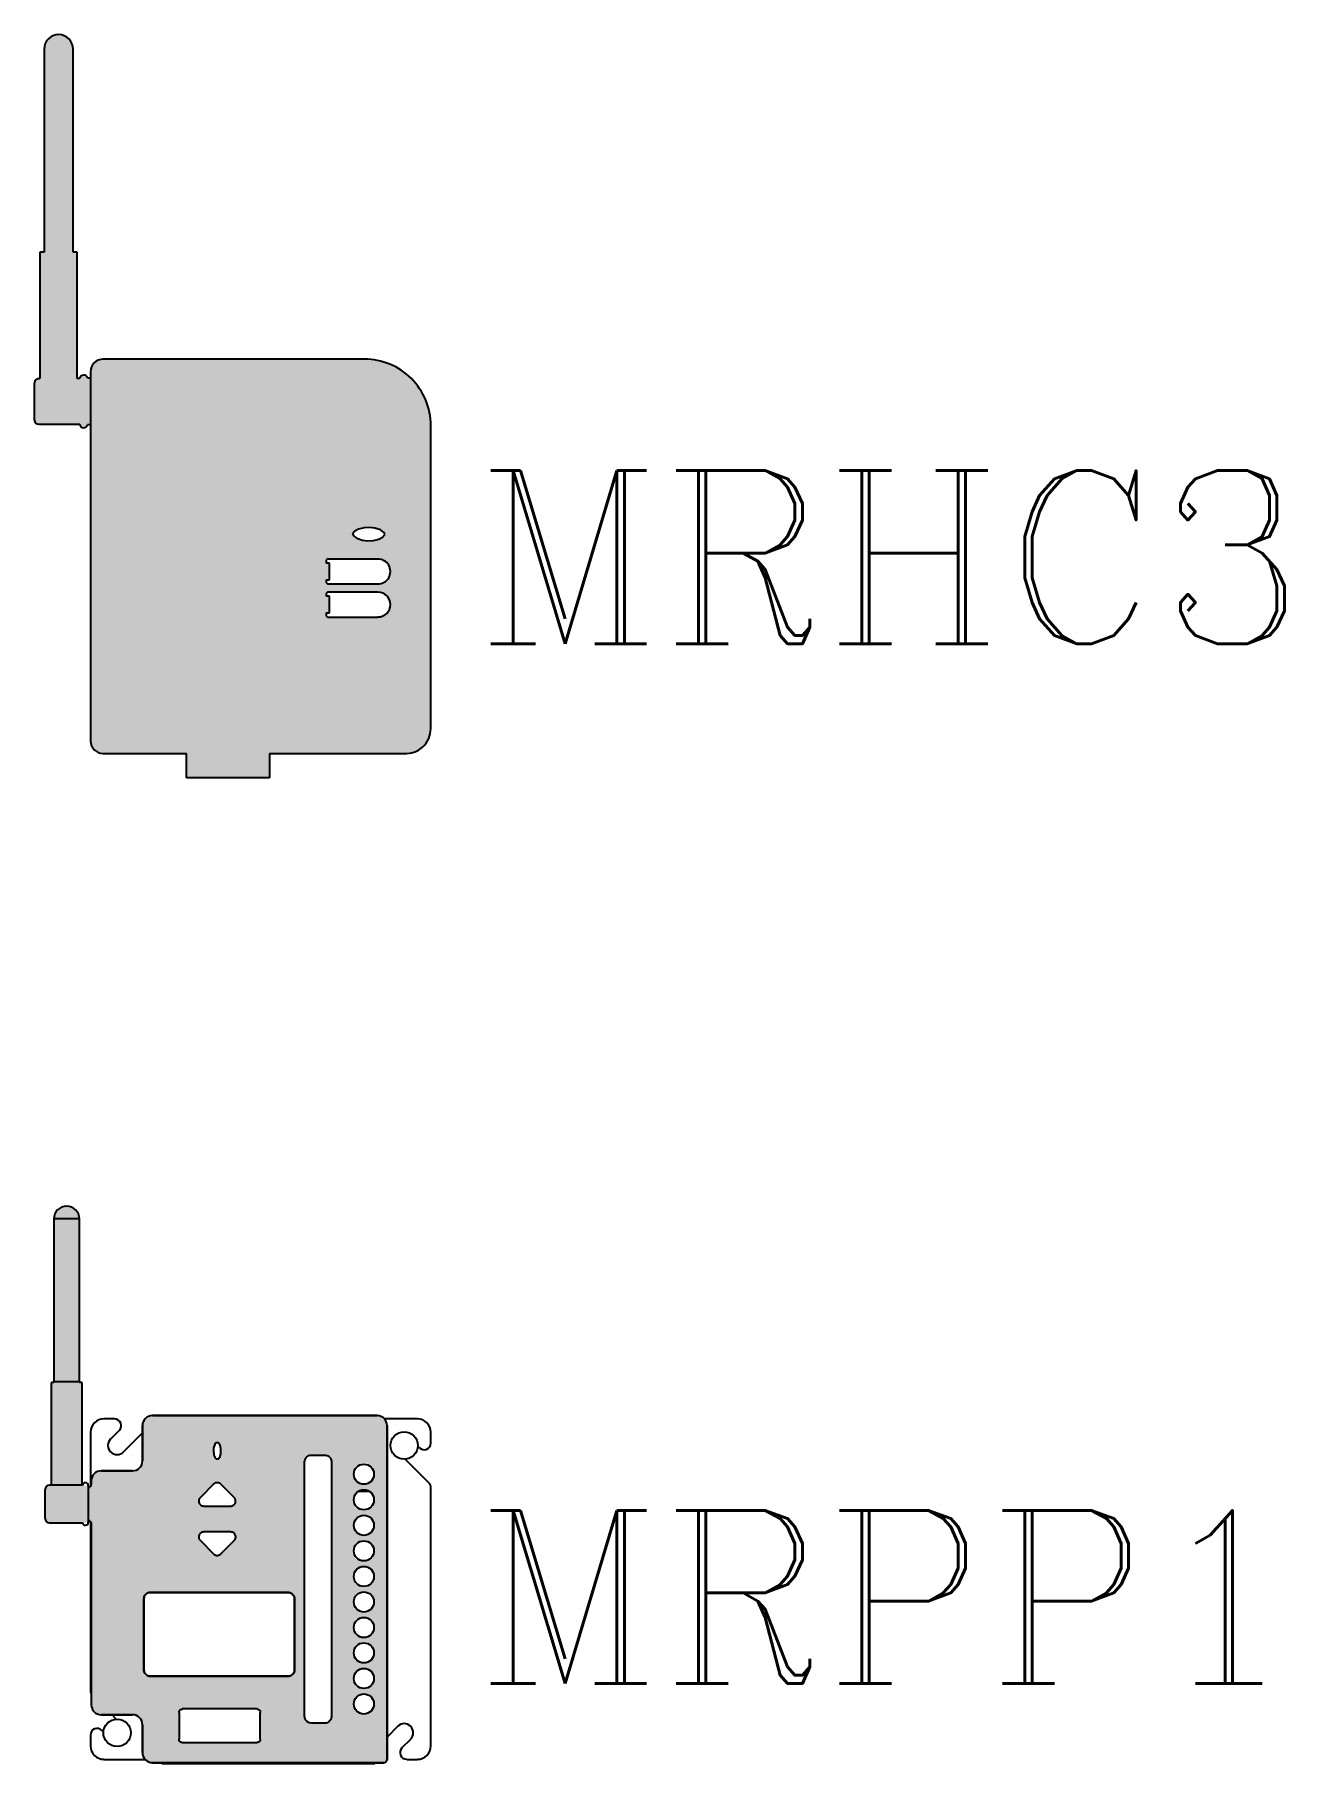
# Paper-space layout 'Miro' of a CAD drawing. Header units: inches. Extents: x 0.5 to 11.4, y -2.9 to 8.1.
# Drawn here: x 7.223 to 8.07, y -2.89 to -1.719 of the extents above; entities that cross this region are included whole.
import ezdxf

# ---------------------------------------------------------------- set-up
doc = ezdxf.new("R2010")
doc.units = ezdxf.units.IN
doc.header["$MEASUREMENT"] = 0
doc.layers.add('WATTSTOPPER', color=160, linetype='Continuous')

# ---------------------------------------------------------------- blocks, each defined once
blk = doc.blocks.new('key_MRHC3')
at = {"layer": 'WATTSTOPPER'}
h = blk.add_hatch(color=256, dxfattribs=at)
h.paths.add_polyline_path([(-0.1129, 0.2014), (-0.1157, 0.2014), (-0.1157, 0.339, 1), (-0.1353, 0.339), (-0.1353, 0.2014), (-0.1382, 0.2014), (-0.1382, 0.1158), (-0.139, 0.1158, 0.414214), (-0.1418, 0.113), (-0.1418, 0.0877, 0.414214), (-0.139, 0.0849), (-0.1112, 0.0849, 0.852606), (-0.1059, 0.0846), (-0.1039, 0.0846), (-0.1039, 0.1161), (-0.1059, 0.1161, 0.852606), (-0.1112, 0.1158), (-0.1129, 0.1158)])
edge = h.paths.add_edge_path()
edge.add_arc((0.0817, 0.0841), 0.0449, 0.0198, 90)
edge.add_line((0.0817, 0.129), (-0.0955, 0.129))
edge.add_arc((-0.0954, 0.1205), 0.00846, 90.4352, 179.5619)
edge.add_line((-0.1039, 0.1206), (-0.1039, 0.1161))
edge.add_line((-0.1039, 0.1161), (-0.1039, 0.0846))
edge.add_line((-0.1039, 0.0846), (-0.1039, -0.1296))
edge.add_ellipse((-0.0954, -0.1296), major_axis=(0.00786, 0.00314), ratio=0.995592, start_angle=158.2865, end_angle=248.1953)
edge.add_line((-0.0955, -0.138), (-0.0388, -0.138))
edge.add_line((-0.0388, -0.138), (-0.0388, -0.1546))
edge.add_line((-0.0388, -0.1546), (0.0173, -0.1546))
edge.add_line((0.0173, -0.1546), (0.0173, -0.138))
edge.add_line((0.0173, -0.138), (0.1084, -0.138))
edge.add_arc((0.1097, -0.1212), 0.0169, 265.4163, 269.8555)
edge.add_line((0.1097, -0.1381), (0.1097, -0.1381))
edge.add_arc((0.1097, -0.1212), 0.0169, 270, 360)
edge.add_line((0.1266, -0.1212), (0.1266, 0.0841))
h.paths.add_polyline_path([(0.0571, -0.0064), (0.0908, -0.0064, -1.000788), (0.0908, -0.0232), (0.0571, -0.0232, -0.414214), (0.0557, -0.0218), (0.0557, -0.0204), (0.0571, -0.0204, -0.00193), (0.0571, -0.0204), (0.058, -0.0204), (0.058, -0.0092), (0.0557, -0.0092), (0.0557, -0.0078, -0.440707)], flags=16)
h.paths.add_polyline_path([(0.0735, 0.0107), (0.0752, 0.0125), (0.0777, 0.0139), (0.0814, 0.0148), (0.0851, 0.015), (0.0887, 0.0146), (0.0926, 0.0133), (0.0945, 0.0119), (0.0954, 0.0105), (0.095, 0.0098), (0.0938, 0.0085), (0.0913, 0.0071), (0.0877, 0.0062), (0.084, 0.006), (0.0803, 0.0064), (0.0764, 0.0077), (0.0745, 0.0091)], flags=16)
h.paths.add_polyline_path([(0.0571, -0.0288), (0.0908, -0.0288, -1), (0.0908, -0.0457), (0.0571, -0.0457, -0.414214), (0.0557, -0.0443), (0.0557, -0.0429), (0.0571, -0.0429, -0.00193), (0.0571, -0.0429), (0.058, -0.0429), (0.058, -0.0316), (0.0557, -0.0316), (0.0557, -0.0302, -0.440707)], flags=16)
for p, q in [((-0.1353, 0.339), (-0.1353, 0.2014)), ((-0.1157, 0.2014), (-0.1157, 0.339)), ((-0.1382, 0.2014), (-0.1382, 0.1158)), ((-0.1353, 0.2014), (-0.1382, 0.2014)), ((-0.1129, 0.2014), (-0.1157, 0.2014)), ((-0.1129, 0.1158), (-0.1129, 0.2014)), ((0.0817, 0.129), (-0.0955, 0.129)), ((-0.1039, 0.1206), (-0.1039, 0.1161)), ((-0.1418, 0.0877), (-0.1418, 0.113)), ((-0.139, 0.1158), (-0.1382, 0.1158)), ((-0.1112, 0.1158), (-0.1129, 0.1158)), ((-0.1039, 0.1161), (-0.1059, 0.1161)), ((-0.1039, 0.1161), (-0.1039, 0.0846)), ((-0.139, 0.0849), (-0.1112, 0.0849)), ((-0.1039, 0.0846), (-0.1059, 0.0846)), ((-0.1039, 0.0846), (-0.1039, -0.1296)), ((0.1266, -0.1212), (0.1266, 0.0841)), ((0.0752, 0.0125), (0.0735, 0.0107)), ((0.0777, 0.0139), (0.0752, 0.0125)), ((0.0814, 0.0148), (0.0777, 0.0139)), ((0.0851, 0.015), (0.0814, 0.0148)), ((0.0887, 0.0146), (0.0851, 0.015)), ((0.0926, 0.0133), (0.0887, 0.0146)), ((0.0945, 0.0119), (0.0926, 0.0133)), ((0.0954, 0.0105), (0.0945, 0.0119)), ((0.0735, 0.0107), (0.0745, 0.0091)), ((0.0745, 0.0091), (0.0764, 0.0077)), ((0.0764, 0.0077), (0.0803, 0.0064)), ((0.0803, 0.0064), (0.084, 0.006)), ((0.084, 0.006), (0.0877, 0.0062)), ((0.0877, 0.0062), (0.0913, 0.0071)), ((0.0913, 0.0071), (0.0938, 0.0085)), ((0.0938, 0.0085), (0.095, 0.0098)), ((0.095, 0.0098), (0.0954, 0.0105)), ((0.0557, -0.0078), (0.0557, -0.0092)), ((0.058, -0.0092), (0.0557, -0.0092)), ((0.0908, -0.0064), (0.0571, -0.0064)), ((0.058, -0.0204), (0.058, -0.0092)), ((0.0557, -0.0204), (0.058, -0.0204)), ((0.0557, -0.0204), (0.0557, -0.0218)), ((0.0571, -0.0232), (0.0908, -0.0232)), ((0.0557, -0.0302), (0.0557, -0.0316)), ((0.058, -0.0316), (0.0557, -0.0316)), ((0.0908, -0.0288), (0.057, -0.0288)), ((0.058, -0.0429), (0.058, -0.0316)), ((0.0557, -0.0429), (0.058, -0.0429)), ((0.0557, -0.0429), (0.0557, -0.0443)), ((0.0571, -0.0457), (0.0908, -0.0457)), ((-0.0955, -0.138), (-0.0388, -0.138)), ((-0.0388, -0.1546), (-0.0388, -0.138)), ((0.0173, -0.138), (0.1098, -0.138)), ((0.0173, -0.138), (0.0173, -0.1546)), ((0.0668, -0.138), (0.1097, -0.1381)), ((0.0173, -0.1546), (-0.0388, -0.1546))]:
    blk.add_line(p, q, dxfattribs=at)
for centre, radius, start, end in [((-0.1255, 0.339), 0.00983, 0, 180), ((-0.0954, 0.1205), 0.00846, 89.5648, 180.4381), ((0.0817, 0.0841), 0.0449, 359.9802, 90), ((-0.1085, 0.1155), 0.00267, 12.1532, 173.9577), ((-0.139, 0.113), 0.00281, 90, 180), ((-0.139, 0.0877), 0.00281, 180, 270), ((-0.1085, 0.0852), 0.00267, 186.0423, 347.8468), ((0.0571, -0.0077), 0.00135, 87.4309, 182.5647), ((0.0908, -0.0148), 0.00842, 269.9097, 90), ((0.0571, -0.0218), 0.0014, 180, 270), ((0.0571, -0.0218), 0.0014, 89.7788, 90.2212), ((0.0571, -0.0302), 0.00135, 87.4309, 182.5647), ((0.0908, -0.0372), 0.00842, 270, 90), ((0.0571, -0.0443), 0.0014, 180, 270), ((0.0571, -0.0443), 0.0014, 89.7788, 90.2212), ((0.1097, -0.1212), 0.0169, 265.4163, 0)]:
    blk.add_arc(centre, radius, start, end, dxfattribs=at)
blk.add_ellipse((-0.0954, -0.1296), major_axis=(0.00786, 0.00314), ratio=0.995592, start_param=2.762621, end_param=4.331825, dxfattribs=at)
at = {"layer": 'WATTSTOPPER', "insert": (0.1573, 0.0535), "char_height": 0.1172, "width": 0.332937, "attachment_point": 1}
blk.add_mtext('{\\Fcomplex|c0;MRHC3}', dxfattribs=at)
at = {"layer": 'WATTSTOPPER', "flags": 1}
blk.add_attdef('WATTSTOPPER', (0.1871, -0.1072), '', height=0.0000313, dxfattribs=at)
blk = doc.blocks.new('key_MRPP1')
at = {"layer": 'WATTSTOPPER'}
h = blk.add_hatch(color=256, dxfattribs=at)
h.paths.add_polyline_path([(-0.1287, 0.2509), (-0.1114, 0.2509, 0.999704)])
edge = h.paths.add_edge_path()
edge.add_spline(control_points=[(-0.1287, 0.2509), (-0.1287, 0.1406)], knot_values=[0, 0, 1, 1], degree=1, periodic=0)
edge.add_line((-0.1287, 0.1406), (-0.1114, 0.1406))
edge.add_spline(control_points=[(-0.1114, 0.1406), (-0.1114, 0.2509)], knot_values=[0, 0, 1, 1], degree=1, periodic=0)
edge.add_line((-0.1114, 0.2509), (-0.1287, 0.2509))
edge.add_arc((-0.1201, 0.2509), 0.00865, 179.983, 179.9921)
h = blk.add_hatch(color=256, dxfattribs=at)
edge = h.paths.add_edge_path()
edge.add_arc((-0.1099, 0.14), 0.000288, 0, 90, ccw=False)
edge.add_spline(control_points=[(-0.1096, 0.14), (-0.1096, 0.0706)], knot_values=[0.000286, 0.000286, 1, 1], degree=1, periodic=0)
edge.add_spline(control_points=[(-0.1096, 0.0706), (-0.1094, 0.0706)], knot_values=[0, 0, 0.877103, 0.877103], degree=1, periodic=0)
edge.add_arc((-0.1074, 0.0702), 0.00203, 90, 168.8934, ccw=False)
edge.add_spline(control_points=[(-0.1074, 0.0722), (-0.1074, 0.0722)], knot_values=[0, 0, 1, 1], degree=1, periodic=0)
edge.add_arc((-0.1074, 0.0702), 0.00203, 0, 90, ccw=False)
edge.add_line((-0.1054, 0.0702), (-0.1054, 0.0696))
edge.add_line((-0.1054, 0.0696), (-0.1052, 0.0696))
edge.add_line((-0.1052, 0.0696), (-0.1052, 0.0683))
edge.add_line((-0.1052, 0.0683), (-0.1052, 0.0683))
edge.add_line((-0.1052, 0.0683), (-0.1052, 0.0476))
edge.add_line((-0.1052, 0.0476), (-0.1052, 0.0462))
edge.add_ellipse((-0.1051, 0.0445), major_axis=(0.0017, 0), ratio=0.999848, start_angle=0, end_angle=90)
edge.add_line((-0.1051, 0.0462), (-0.1048, 0.0462))
edge.add_ellipse((-0.1051, 0.0445), major_axis=(0.0017, 0), ratio=0.999848, start_angle=0, end_angle=90, ccw=False)
edge.add_line((-0.1034, 0.0445), (-0.1034, 0.0442))
edge.add_spline(control_points=[(-0.1034, 0.0442), (-0.1034, 0.0444), (-0.1034, 0.0448), (-0.1037, 0.0453), (-0.1041, 0.0458), (-0.1046, 0.046), (-0.1049, 0.0461), (-0.1051, 0.0461)], knot_values=[0, 0, 0, 0, 0.210436, 0.426656, 0.623092, 0.811395, 1, 1, 1, 1], degree=3, periodic=0)
edge.add_line((-0.1051, 0.0461), (-0.1054, 0.0461))
edge.add_line((-0.1054, 0.0461), (-0.1054, 0.0455))
edge.add_arc((-0.1074, 0.0455), 0.00203, 270, 360, ccw=False)
edge.add_spline(control_points=[(-0.1074, 0.0434), (-0.1074, 0.0434)], knot_values=[0, 0, 1, 1], degree=1, periodic=0)
edge.add_arc((-0.1074, 0.0455), 0.00203, 191.1066, 270, ccw=False)
edge.add_spline(control_points=[(-0.1094, 0.0451), (-0.1318, 0.0451)], knot_values=[0, 0, 1, 1], degree=1, periodic=0)
edge.add_arc((-0.1318, 0.048), 0.00288, 180, 270, ccw=False)
edge.add_line((-0.1347, 0.048), (-0.1347, 0.0677))
edge.add_arc((-0.1318, 0.0677), 0.00288, 90, 180, ccw=False)
edge.add_spline(control_points=[(-0.1318, 0.0706), (-0.1305, 0.0706)], knot_values=[0.017159, 0.017159, 1, 1], degree=1, periodic=0)
edge.add_spline(control_points=[(-0.1305, 0.0706), (-0.1305, 0.14)], knot_values=[0, 0, 0.999727, 0.999727], degree=1, periodic=0)
edge.add_arc((-0.1302, 0.14), 0.000288, 90, 180, ccw=False)
edge.add_line((-0.1302, 0.1403), (-0.129, 0.1403))
edge.add_arc((-0.129, 0.1406), 0.000288, 270, 360)
edge.add_line((-0.1287, 0.1406), (-0.1114, 0.1406))
edge.add_arc((-0.1111, 0.1406), 0.000288, 180, 270)
edge.add_line((-0.1111, 0.1403), (-0.1099, 0.1403))
h = blk.add_hatch(color=256, dxfattribs=at)
edge = h.paths.add_edge_path()
edge.add_ellipse((0.0902, 0.1109), major_axis=(0.00482, 0.00482), ratio=0.999695, start_angle=315.0087, end_angle=356.8055)
edge.add_ellipse((0.0902, 0.1109), major_axis=(0.00482, 0.00482), ratio=0.999695, start_angle=356.8055, end_angle=404.9913)
edge.add_line((0.0902, 0.1177), (-0.0619, 0.1177))
edge.add_ellipse((-0.0619, 0.1109), major_axis=(-0.00482, 0.00482), ratio=0.999695, start_angle=315.0087, end_angle=404.9913)
edge.add_line((-0.0687, 0.1109), (-0.0687, 0.0871))
edge.add_line((-0.0687, 0.0871), (-0.0687, 0.0871))
edge.add_ellipse((-0.0755, 0.0871), major_axis=(0.00482, -0.00482), ratio=0.999695, start_angle=315.0087, end_angle=404.9913, ccw=False)
edge.add_line((-0.0755, 0.0803), (-0.0966, 0.0803))
edge.add_ellipse((-0.0966, 0.0735), major_axis=(-0.00482, 0.00482), ratio=0.999695, start_angle=315.0087, end_angle=404.9913)
edge.add_line((-0.1034, 0.0735), (-0.1034, 0.0715))
edge.add_line((-0.1034, 0.0715), (-0.1034, 0.0712))
edge.add_ellipse((-0.1051, 0.0712), major_axis=(-0.0017, 0), ratio=0.999848, start_angle=90, end_angle=180, ccw=False)
edge.add_line((-0.1052, 0.0695), (-0.1052, 0.0681))
edge.add_line((-0.1052, 0.0681), (-0.1052, 0.0476))
edge.add_line((-0.1052, 0.0476), (-0.1052, 0.0462))
edge.add_ellipse((-0.1051, 0.0445), major_axis=(0.0017, 0), ratio=0.999848, start_angle=0, end_angle=90, ccw=False)
edge.add_line((-0.1039, 0.0459), (-0.1039, 0.0456))
edge.add_ellipse((-0.1051, 0.0445), major_axis=(0.0017, 0), ratio=0.999848, start_angle=0, end_angle=90, ccw=False)
edge.add_line((-0.1034, 0.0445), (-0.1034, -0.0781))
edge.add_ellipse((-0.0966, -0.0781), major_axis=(-0.00482, -0.00482), ratio=0.999695, start_angle=315.0087, end_angle=404.9913)
edge.add_line((-0.0966, -0.0849), (-0.0755, -0.0849))
edge.add_line((-0.0755, -0.0849), (-0.0755, -0.0849))
edge.add_ellipse((-0.0755, -0.0917), major_axis=(0.00482, 0.00482), ratio=0.999695, start_angle=315.0087, end_angle=404.9913, ccw=False)
edge.add_line((-0.0687, -0.0917), (-0.0687, -0.1105))
edge.add_ellipse((-0.0619, -0.1105), major_axis=(-0.00482, -0.00482), ratio=0.999695, start_angle=315.0087, end_angle=356.8055)
edge.add_ellipse((-0.0619, -0.1105), major_axis=(-0.00482, -0.00482), ratio=0.999695, start_angle=356.8055, end_angle=404.9913)
edge.add_line((-0.0619, -0.1174), (0.0947, -0.1174))
edge.add_ellipse((0.0947, -0.1151), major_axis=(0.00161, -0.00161), ratio=0.999695, start_angle=315.0087, end_angle=404.9913)
edge.add_line((0.097, -0.1151), (0.097, 0.1109))
edge = h.paths.add_edge_path(flags=16)
edge.add_spline(control_points=[(0.0411, 0.0864), (0.0412, 0.0869), (0.0413, 0.088), (0.0421, 0.0893), (0.0432, 0.0904), (0.0445, 0.0909), (0.0454, 0.0909), (0.0457, 0.091)], knot_values=[0, 0, 0, 0, 0.216611, 0.433244, 0.649204, 0.863697, 1, 1, 1, 1], degree=3, periodic=0)
edge.add_line((0.0457, 0.091), (0.0548, 0.091))
edge.add_spline(control_points=[(0.0548, 0.091), (0.0553, 0.0909), (0.0563, 0.0908), (0.0576, 0.09), (0.0587, 0.0889), (0.0592, 0.0876), (0.0593, 0.0868), (0.0593, 0.0864)], knot_values=[0, 0, 0, 0, 0.21277, 0.425516, 0.638966, 0.853888, 1, 1, 1, 1], degree=3, periodic=0)
edge.add_line((0.0593, 0.0864), (0.0593, 0.0539))
edge.add_line((0.0593, 0.0539), (0.0593, -0.086))
edge.add_spline(control_points=[(0.0593, -0.086), (0.0592, -0.0865), (0.0591, -0.0876), (0.0584, -0.0889), (0.0572, -0.09), (0.0559, -0.0905), (0.0551, -0.0906), (0.0548, -0.0906)], knot_values=[0, 0, 0, 0, 0.216295, 0.432605, 0.648408, 0.862978, 1, 1, 1, 1], degree=3, periodic=0)
edge.add_line((0.0548, -0.0906), (0.0457, -0.0906))
edge.add_spline(control_points=[(0.0457, -0.0906), (0.0452, -0.0905), (0.0442, -0.0904), (0.0428, -0.0897), (0.0418, -0.0885), (0.0412, -0.0872), (0.0412, -0.0864), (0.0411, -0.086)], knot_values=[0, 0, 0, 0, 0.213036, 0.42605, 0.6397, 0.854639, 1, 1, 1, 1], degree=3, periodic=0)
edge.add_line((0.0411, -0.086), (0.0411, 0.0539))
edge.add_line((0.0411, 0.0539), (0.0411, 0.0864))
edge = h.paths.add_edge_path(flags=16)
edge.add_spline(control_points=[(-0.0066, 0.0622), (-0.0064, 0.0621), (-0.0062, 0.0618), (-0.0059, 0.0613), (-0.0057, 0.0608), (-0.0056, 0.0603), (-0.0056, 0.06), (-0.0056, 0.0599), (-0.0056, 0.0598)], knot_values=[0, 0, 0, 0, 0.215555, 0.425172, 0.644287, 0.857217, 0.928719, 1, 1, 1, 1], degree=3, periodic=0)
edge.add_spline(control_points=[(-0.0056, 0.0598), (-0.0056, 0.0594), (-0.0057, 0.0587), (-0.0063, 0.0576), (-0.0072, 0.0569), (-0.0081, 0.0565), (-0.0087, 0.0564), (-0.009, 0.0564)], knot_values=[0, 0, 0, 0, 0.221211, 0.43799, 0.653391, 0.867167, 1, 1, 1, 1], degree=3, periodic=0)
edge.add_line((-0.009, 0.0564), (-0.0271, 0.0564))
edge.add_spline(control_points=[(-0.0271, 0.0564), (-0.0275, 0.0565), (-0.0283, 0.0565), (-0.0293, 0.0571), (-0.0301, 0.058), (-0.0305, 0.0589), (-0.0305, 0.0596), (-0.0305, 0.0598)], knot_values=[0, 0, 0, 0, 0.212431, 0.425234, 0.639119, 0.85461, 1, 1, 1, 1], degree=3, periodic=0)
edge.add_spline(control_points=[(-0.0305, 0.0598), (-0.0305, 0.0599), (-0.0305, 0.0604), (-0.0303, 0.0613), (-0.0298, 0.0619), (-0.0295, 0.0622)], knot_values=[0, 0, 0, 0, 0.139591, 0.569768, 1, 1, 1, 1], degree=3, periodic=0)
edge.add_line((-0.0295, 0.0622), (-0.0205, 0.0713))
edge.add_spline(control_points=[(-0.0205, 0.0713), (-0.0203, 0.0715), (-0.0198, 0.0719), (-0.0188, 0.0723), (-0.0177, 0.0723), (-0.0165, 0.072), (-0.0159, 0.0715), (-0.0156, 0.0713)], knot_values=[0, 0, 0, 0, 0.14486, 0.358059, 0.571569, 0.785801, 1, 1, 1, 1], degree=3, periodic=0)
edge.add_line((-0.0156, 0.0713), (-0.0066, 0.0622))
edge = h.paths.add_edge_path(flags=16)
edge.add_spline(control_points=[(-0.0181, 0.0881), (-0.018, 0.0881), (-0.0177, 0.0881), (-0.0173, 0.0883), (-0.0168, 0.0889), (-0.0162, 0.0902), (-0.0158, 0.0921), (-0.0157, 0.0944), (-0.0159, 0.0965), (-0.0165, 0.0982), (-0.0171, 0.0992), (-0.0176, 0.0995), (-0.0179, 0.0996), (-0.0182, 0.0996), (-0.0184, 0.0996), (-0.0188, 0.0994), (-0.0193, 0.0987), (-0.02, 0.0973), (-0.0204, 0.0953), (-0.0204, 0.093), (-0.0201, 0.0909), (-0.0196, 0.0894), (-0.0189, 0.0885), (-0.0185, 0.0882), (-0.0182, 0.0881), (-0.0181, 0.0881), (-0.0181, 0.0881)], knot_values=[0, 0, 0, 0, 0.009725, 0.025999, 0.049099, 0.0995, 0.185164, 0.268705, 0.352175, 0.431908, 0.466586, 0.483105, 0.495762, 0.507479, 0.510969, 0.526554, 0.553151, 0.601902, 0.702994, 0.782977, 0.862852, 0.93637, 0.96869, 0.984576, 0.99699, 1, 1, 1, 1], degree=3, periodic=0)
edge = h.paths.add_edge_path(flags=16)
edge.add_spline(control_points=[(-0.009, 0.0389), (-0.0086, 0.0389), (-0.0079, 0.0388), (-0.0068, 0.0383), (-0.0061, 0.0374), (-0.0056, 0.0363), (-0.0055, 0.0352), (-0.0058, 0.034), (-0.0063, 0.0334), (-0.0066, 0.0331)], knot_values=[0, 0, 0, 0, 0.138293, 0.28153, 0.425267, 0.569219, 0.713019, 0.856503, 1, 1, 1, 1], degree=3, periodic=0)
edge.add_line((-0.0066, 0.0331), (-0.0156, 0.0241))
edge.add_spline(control_points=[(-0.0156, 0.0241), (-0.0158, 0.0239), (-0.0163, 0.0235), (-0.0173, 0.0231), (-0.0184, 0.023), (-0.0196, 0.0233), (-0.0202, 0.0238), (-0.0205, 0.0241)], knot_values=[0, 0, 0, 0, 0.143258, 0.357131, 0.571168, 0.785593, 1, 1, 1, 1], degree=3, periodic=0)
edge.add_line((-0.0205, 0.0241), (-0.0295, 0.0331))
edge.add_spline(control_points=[(-0.0295, 0.0331), (-0.0298, 0.0334), (-0.0303, 0.034), (-0.0306, 0.0351), (-0.0305, 0.0363), (-0.0301, 0.0374), (-0.0293, 0.0382), (-0.0283, 0.0388), (-0.0275, 0.0389), (-0.0271, 0.0389)], knot_values=[0, 0, 0, 0, 0.141657, 0.285607, 0.429326, 0.572541, 0.715202, 0.857596, 1, 1, 1, 1], degree=3, periodic=0)
edge.add_line((-0.0271, 0.0389), (-0.009, 0.0389))
h.paths.add_polyline_path([(0.0745, 0.078, -1), (0.0881, 0.078, -1)], flags=16)
h.paths.add_polyline_path([(0.0881, 0.0607, -1), (0.0745, 0.0607, -1)], flags=16)
h.paths.add_polyline_path([(0.0881, 0.0434, -1), (0.0745, 0.0434, -1)], flags=16)
h.paths.add_polyline_path([(0.0881, 0.0261, -1), (0.0745, 0.0261, -1)], flags=16)
edge = h.paths.add_edge_path(flags=16)
edge.add_spline(control_points=[(0.031, -0.0022), (0.0308, -0.0022), (0.0305, -0.0022), (0.0303, -0.0021)], knot_values=[0.06885, 0.06885, 0.06885, 0.06885, 0.172125, 0.172125, 0.172125, 0.172125], degree=3, periodic=0)
edge.add_spline(control_points=[(0.0315, -0.0024), (0.0314, -0.0024), (0.0313, -0.0023), (0.0312, -0.0023), (0.0312, -0.0023)], knot_values=[0.203301, 0.203301, 0.203301, 0.203301, 0.22875, 0.240112, 0.240112, 0.240112, 0.240112], degree=3, periodic=0)
edge.add_spline(control_points=[(0.0322, -0.0027), (0.0322, -0.0028), (0.0323, -0.0028), (0.0324, -0.0029)], knot_values=[0.605475, 0.605475, 0.605475, 0.605475, 0.651628, 0.651628, 0.651628, 0.651628], degree=3, periodic=0)
edge.add_spline(control_points=[(0.0327, -0.0031), (0.0328, -0.0032), (0.0329, -0.0033), (0.033, -0.0034), (0.0331, -0.0035)], knot_values=[0.488561, 0.488561, 0.488561, 0.488561, 0.539762, 0.551425, 0.551425, 0.551425, 0.551425], degree=3, periodic=0)
edge.add_spline(control_points=[(0.0335, -0.0041), (0.0335, -0.004), (0.0334, -0.0038), (0.0333, -0.0037)], knot_values=[0.564371, 0.564371, 0.564371, 0.564371, 0.619616, 0.619616, 0.619616, 0.619616], degree=3, periodic=0)
edge.add_spline(control_points=[(0.0333, -0.0037), (0.0335, -0.0039), (0.0336, -0.0041), (0.0337, -0.0043)], knot_values=[0.335242, 0.335242, 0.335242, 0.335242, 0.435511, 0.435511, 0.435511, 0.435511], degree=3, periodic=0)
edge.add_spline(control_points=[(0.0338, -0.0045), (0.0339, -0.0046), (0.0339, -0.0047), (0.0339, -0.0047)], knot_values=[0.273431, 0.273431, 0.273431, 0.273431, 0.303791, 0.303791, 0.303791, 0.303791], degree=3, periodic=0)
edge.add_spline(control_points=[(0.0339, -0.0047), (0.0339, -0.0048), (0.034, -0.0048), (0.034, -0.0048)], knot_values=[0.72638, 0.72638, 0.72638, 0.72638, 0.73981, 0.73981, 0.73981, 0.73981], degree=3, periodic=0)
edge.add_spline(control_points=[(0.0342, -0.0057), (0.0342, -0.0057), (0.0342, -0.0056), (0.0342, -0.0055), (0.0342, -0.0055)], knot_values=[0.83639, 0.83639, 0.83639, 0.83639, 0.852677, 0.875, 0.875, 0.875, 0.875], degree=3, periodic=0)
edge.add_spline(control_points=[(0.0343, -0.0066), (0.0343, -0.0065), (0.0343, -0.0063), (0.0343, -0.0061)], knot_values=[0.934503, 0.934503, 0.934503, 0.934503, 1, 1, 1, 1], degree=3, periodic=0)
edge.add_spline(control_points=[(0.0343, -0.0061), (0.0343, -0.0063), (0.0343, -0.0065), (0.0343, -0.0066)], knot_values=[0, 0, 0, 0, 0.065473, 0.065473, 0.065473, 0.065473], degree=3, periodic=0)
edge.add_spline(control_points=[(0.0343, -0.0066), (0.0343, -0.0126), (0.0343, -0.0185), (0.0343, -0.0245)], knot_values=[0.624997, 0.624997, 0.624997, 0.624997, 1, 1, 1, 1], degree=3, periodic=0)
edge.add_spline(control_points=[(0.0343, -0.0245), (0.0343, -0.0265), (0.0343, -0.0285), (0.0343, -0.0304)], knot_values=[0.500109, 0.500109, 0.500109, 0.500109, 0.624997, 0.624997, 0.624997, 0.624997], degree=3, periodic=0)
edge.add_spline(control_points=[(0.0343, -0.0304), (0.0343, -0.0304), (0.0343, -0.0324), (0.0343, -0.0344), (0.0343, -0.0364)], knot_values=[0.374997, 0.374997, 0.374997, 0.374997, 0.375105, 0.500109, 0.500109, 0.500109, 0.500109], degree=3, periodic=0)
edge.add_spline(control_points=[(0.0343, -0.0364), (0.0343, -0.0424), (0.0343, -0.0483), (0.0343, -0.0543)], knot_values=[0, 0, 0, 0, 0.374997, 0.374997, 0.374997, 0.374997], degree=3, periodic=0)
edge.add_spline(control_points=[(0.0343, -0.0543), (0.0343, -0.0548), (0.0342, -0.0555), (0.0339, -0.0561), (0.0338, -0.0563)], knot_values=[0, 0, 0, 0, 0.215209, 0.300387, 0.300387, 0.300387, 0.300387], degree=3, periodic=0)
edge.add_spline(control_points=[(0.0338, -0.0563), (0.0336, -0.0567), (0.033, -0.0576), (0.0322, -0.0582), (0.0317, -0.0584)], knot_values=[0.27277, 0.27277, 0.27277, 0.27277, 0.472246, 0.699287, 0.699287, 0.699287, 0.699287], degree=3, periodic=0)
edge.add_spline(control_points=[(0.0317, -0.0584), (0.0314, -0.0585), (0.0308, -0.0587), (0.0301, -0.0588), (0.0298, -0.0588)], knot_values=[0.727031, 0.727031, 0.727031, 0.727031, 0.860165, 1, 1, 1, 1], degree=3, periodic=0)
edge.add_spline(control_points=[(0.0298, -0.0588), (-0.0167, -0.0588)], knot_values=[0.5, 0.5, 1, 1], degree=1, periodic=0)
edge.add_spline(control_points=[(-0.0167, -0.0588), (-0.0632, -0.0588)], knot_values=[0, 0, 0.5, 0.5], degree=1, periodic=0)
edge.add_spline(control_points=[(-0.0632, -0.0588), (-0.0638, -0.0588), (-0.0645, -0.0587), (-0.0651, -0.0584), (-0.0653, -0.0583)], knot_values=[0, 0, 0, 0, 0.214137, 0.29936, 0.29936, 0.29936, 0.29936], degree=3, periodic=0)
edge.add_spline(control_points=[(-0.0653, -0.0583), (-0.0657, -0.0581), (-0.0666, -0.0575), (-0.0672, -0.0566), (-0.0674, -0.0562)], knot_values=[0.273781, 0.273781, 0.273781, 0.273781, 0.474326, 0.700334, 0.700334, 0.700334, 0.700334], degree=3, periodic=0)
edge.add_spline(control_points=[(-0.0674, -0.0562), (-0.0675, -0.0559), (-0.0677, -0.0553), (-0.0678, -0.0546), (-0.0678, -0.0543)], knot_values=[0.726046, 0.726046, 0.726046, 0.726046, 0.857417, 1, 1, 1, 1], degree=3, periodic=0)
edge.add_spline(control_points=[(-0.0678, -0.0543), (-0.0678, -0.0483), (-0.0678, -0.0424), (-0.0678, -0.0364)], knot_values=[0.625003, 0.625003, 0.625003, 0.625003, 1, 1, 1, 1], degree=3, periodic=0)
edge.add_spline(control_points=[(-0.0678, -0.0364), (-0.0678, -0.0344), (-0.0678, -0.0324), (-0.0678, -0.0304), (-0.0678, -0.0304)], knot_values=[0.499891, 0.499891, 0.499891, 0.499891, 0.624895, 0.625003, 0.625003, 0.625003, 0.625003], degree=3, periodic=0)
edge.add_spline(control_points=[(-0.0678, -0.0304), (-0.0678, -0.0285), (-0.0678, -0.0265), (-0.0678, -0.0245)], knot_values=[0.375003, 0.375003, 0.375003, 0.375003, 0.499891, 0.499891, 0.499891, 0.499891], degree=3, periodic=0)
edge.add_spline(control_points=[(-0.0678, -0.0245), (-0.0678, -0.0185), (-0.0678, -0.0126), (-0.0678, -0.0066)], knot_values=[0, 0, 0, 0, 0.375003, 0.375003, 0.375003, 0.375003], degree=3, periodic=0)
edge.add_spline(control_points=[(-0.0677, -0.0057), (-0.0677, -0.0059), (-0.0677, -0.006), (-0.0677, -0.0061)], knot_values=[0.068848, 0.068848, 0.068848, 0.068848, 0.125, 0.125, 0.125, 0.125], degree=3, periodic=0)
edge.add_spline(control_points=[(-0.0676, -0.0052), (-0.0676, -0.0053), (-0.0676, -0.0053), (-0.0676, -0.0054)], knot_values=[0.17212, 0.17212, 0.17212, 0.17212, 0.203298, 0.203298, 0.203298, 0.203298], degree=3, periodic=0)
edge.add_spline(control_points=[(-0.0671, -0.0042), (-0.0672, -0.0043), (-0.0672, -0.0044), (-0.0673, -0.0045)], knot_values=[0.3125, 0.3125, 0.3125, 0.3125, 0.348232, 0.348232, 0.348232, 0.348232], degree=3, periodic=0)
edge.add_spline(control_points=[(-0.0673, -0.0045), (-0.0672, -0.0044), (-0.0672, -0.0043), (-0.0671, -0.0043)], knot_values=[0.651615, 0.651615, 0.651615, 0.651615, 0.687502, 0.687502, 0.687502, 0.687502], degree=3, periodic=0)
edge.add_spline(control_points=[(-0.0669, -0.004), (-0.0669, -0.0039), (-0.0668, -0.0038), (-0.0667, -0.0037)], knot_values=[0.551374, 0.551374, 0.551374, 0.551374, 0.605461, 0.605461, 0.605461, 0.605461], degree=3, periodic=0)
edge.add_spline(control_points=[(-0.0664, -0.0033), (-0.0663, -0.0033), (-0.0662, -0.0032), (-0.0661, -0.0031)], knot_values=[0.435421, 0.435421, 0.435421, 0.435421, 0.488515, 0.488515, 0.488515, 0.488515], degree=3, periodic=0)
edge.add_spline(control_points=[(-0.0655, -0.0027), (-0.0655, -0.0026), (-0.0654, -0.0026), (-0.0653, -0.0026)], knot_values=[0.303664, 0.303664, 0.303664, 0.303664, 0.335111, 0.335111, 0.335111, 0.335111], degree=3, periodic=0)
edge.add_spline(control_points=[(-0.0646, -0.0023), (-0.0647, -0.0023), (-0.0648, -0.0023), (-0.0648, -0.0024)], knot_values=[0.771085, 0.771085, 0.771085, 0.771085, 0.80543, 0.80543, 0.80543, 0.80543], degree=3, periodic=0)
edge.add_spline(control_points=[(-0.0637, -0.0021), (-0.0639, -0.0021), (-0.064, -0.0021), (-0.0641, -0.0022)], knot_values=[0.875, 0.875, 0.875, 0.875, 0.934542, 0.934542, 0.934542, 0.934542], degree=3, periodic=0)
edge.add_spline(control_points=[(-0.0632, -0.0021), (-0.0284, -0.0021)], knot_values=[0.625, 0.625, 1, 1], degree=1, periodic=0)
edge.add_spline(control_points=[(-0.0284, -0.0021), (-0.0167, -0.0021)], knot_values=[0.5, 0.5, 0.625, 0.625], degree=1, periodic=0)
edge.add_spline(control_points=[(-0.0167, -0.0021), (-0.0051, -0.0021)], knot_values=[0.375, 0.375, 0.5, 0.5], degree=1, periodic=0)
edge.add_spline(control_points=[(-0.0051, -0.0021), (0.0298, -0.0021)], knot_values=[0, 0, 0.375, 0.375], degree=1, periodic=0)
h.paths.add_polyline_path([(0.0881, 0.0088, -1), (0.0745, 0.0088, -1)], flags=16)
h.paths.add_polyline_path([(0.0881, -0.0085, -1), (0.0745, -0.0085, -1)], flags=16)
h.paths.add_polyline_path([(0.0881, -0.0258, -1), (0.0745, -0.0258, -1)], flags=16)
h.paths.add_polyline_path([(0.0881, -0.043, -1), (0.0745, -0.043, -1)], flags=16)
h.paths.add_polyline_path([(0.0881, -0.0603, -1), (0.0745, -0.0603, -1)], flags=16)
edge = h.paths.add_edge_path(flags=16)
edge.add_spline(control_points=[(0.0089, -0.081), (0.0091, -0.0811), (0.0096, -0.0811), (0.0103, -0.0815), (0.0108, -0.0821), (0.0111, -0.0827), (0.0111, -0.0831), (0.0111, -0.0833)], knot_values=[0, 0, 0, 0, 0.211896, 0.424396, 0.638328, 0.854223, 1, 1, 1, 1], degree=3, periodic=0)
edge.add_line((0.0111, -0.0833), (0.0111, -0.1015))
edge.add_spline(control_points=[(0.0111, -0.1015), (0.0111, -0.1017), (0.011, -0.1022), (0.0107, -0.1029), (0.0101, -0.1034), (0.0094, -0.1037), (0.009, -0.1037), (0.0089, -0.1037)], knot_values=[0, 0, 0, 0, 0.219519, 0.438086, 0.654125, 0.866652, 1, 1, 1, 1], degree=3, periodic=0)
edge.add_line((0.0089, -0.1037), (-0.0417, -0.1037))
edge.add_spline(control_points=[(-0.0417, -0.1037), (-0.0419, -0.1037), (-0.0424, -0.1037), (-0.0431, -0.1033), (-0.0436, -0.1027), (-0.0439, -0.1021), (-0.0439, -0.1016), (-0.0439, -0.1015)], knot_values=[0, 0, 0, 0, 0.209691, 0.420534, 0.634056, 0.850984, 1, 1, 1, 1], degree=3, periodic=0)
edge.add_line((-0.0439, -0.1015), (-0.0439, -0.0833))
edge.add_spline(control_points=[(-0.0439, -0.0833), (-0.0439, -0.0831), (-0.0438, -0.0825), (-0.0435, -0.0819), (-0.0429, -0.0814), (-0.0422, -0.0811), (-0.0418, -0.0811), (-0.0417, -0.081)], knot_values=[0, 0, 0, 0, 0.217664, 0.434567, 0.649821, 0.863125, 1, 1, 1, 1], degree=3, periodic=0)
edge.add_line((-0.0417, -0.081), (0.0089, -0.081))
h.paths.add_polyline_path([(0.0881, -0.0776, -1), (0.0745, -0.0776, -1)], flags=16)
for p, q in [((-0.1114, 0.2509), (-0.1287, 0.2509)), ((-0.1114, 0.1406), (-0.1287, 0.1406)), ((-0.1302, 0.1403), (-0.129, 0.1403)), ((-0.1111, 0.1403), (-0.1099, 0.1403)), ((-0.0619, 0.1177), (0.0902, 0.1177)), ((0.0902, 0.1177), (-0.0619, 0.1177)), ((-0.1039, 0.1064), (-0.1039, 0.0701)), ((-0.0876, 0.1155), (-0.0948, 0.1155)), ((-0.0844, 0.1077), (-0.0903, 0.1018)), ((-0.0816, 0.0931), (-0.0687, 0.106)), ((-0.0687, 0.1109), (-0.0687, 0.0871)), ((-0.0687, 0.0871), (-0.0687, 0.1109)), ((0.1176, 0.1155), (0.0953, 0.1155)), ((0.097, -0.1151), (0.097, 0.1109)), ((0.097, 0.1109), (0.097, -0.1151)), ((0.1266, 0.0991), (0.1266, 0.1064)), ((0.1189, 0.0959), (0.1179, 0.0969)), ((0.0411, 0.0539), (0.0411, 0.0864)), ((0.0457, 0.091), (0.0548, 0.091)), ((0.0593, 0.0864), (0.0593, 0.0539)), ((0.1092, 0.0882), (0.1253, 0.0721)), ((-0.1096, 0.0706), (-0.1305, 0.0706)), ((-0.1034, 0.0735), (-0.1034, 0.0712)), ((-0.1034, 0.0715), (-0.1034, 0.0735)), ((-0.0755, 0.0803), (-0.0966, 0.0803)), ((-0.0966, 0.0803), (-0.0755, 0.0803)), ((-0.0205, 0.0713), (-0.0295, 0.0622)), ((-0.0066, 0.0622), (-0.0156, 0.0713)), ((-0.1347, 0.048), (-0.1347, 0.0677)), ((-0.1054, 0.0702), (-0.1054, 0.0681)), ((-0.1052, 0.0683), (-0.1052, 0.0696)), ((-0.1052, 0.0696), (-0.1051, 0.0696)), ((-0.1052, 0.0695), (-0.1052, 0.0681)), ((-0.1052, 0.0695), (-0.105, 0.0695)), ((-0.1052, 0.0681), (-0.1052, 0.0683)), ((-0.1052, 0.0683), (-0.1052, 0.0683)), ((-0.1052, 0.0476), (-0.1052, 0.0681)), ((0.0813, 0.0664), (0.0775, 0.0664)), ((0.085, 0.0664), (0.0813, 0.0664)), ((0.1266, -0.106), (0.1266, 0.0689)), ((-0.1054, 0.0476), (-0.1054, 0.0455)), ((-0.1052, 0.0476), (-0.1052, 0.0462)), ((-0.1052, 0.0474), (-0.1052, 0.0476)), ((-0.1052, 0.0461), (-0.1052, 0.0474)), ((-0.1052, 0.0474), (-0.1052, 0.0474)), ((-0.0271, 0.0564), (-0.009, 0.0564)), ((0.0411, -0.086), (0.0411, 0.0539)), ((0.0593, 0.0539), (0.0593, -0.086)), ((-0.1052, 0.0462), (-0.105, 0.0462)), ((-0.1052, 0.0461), (-0.1051, 0.0461)), ((-0.1039, 0.0455), (-0.1039, -0.0685)), ((-0.1034, 0.0445), (-0.1034, -0.0781)), ((-0.009, 0.0389), (-0.0271, 0.0389)), ((-0.0295, 0.0331), (-0.0205, 0.0241)), ((-0.0156, 0.0241), (-0.0066, 0.0331)), ((-0.0678, -0.0543), (-0.0678, -0.0066)), ((-0.0632, -0.0021), (0.0298, -0.0021)), ((0.0343, -0.0066), (0.0343, -0.0543)), ((0.0298, -0.0588), (-0.0632, -0.0588)), ((0.0089, -0.081), (-0.0417, -0.081)), ((-0.0966, -0.0849), (-0.0755, -0.0849)), ((-0.0755, -0.0849), (-0.0966, -0.0849)), ((-0.0865, -0.0878), (-0.0893, -0.0849)), ((-0.0687, -0.0917), (-0.0687, -0.1105)), ((-0.0687, -0.1105), (-0.0687, -0.0917)), ((-0.0439, -0.0833), (-0.0439, -0.1015)), ((0.0111, -0.1015), (0.0111, -0.0833)), ((0.0548, -0.0906), (0.0457, -0.0906)), ((0.1043, -0.0927), (0.097, -0.1)), ((-0.1039, -0.0987), (-0.1039, -0.106)), ((-0.0962, -0.0955), (-0.0952, -0.0965)), ((-0.0417, -0.1037), (0.0089, -0.1037)), ((0.1071, -0.1073), (0.113, -0.1014)), ((-0.0948, -0.1151), (-0.067, -0.1151)), ((0.1103, -0.1151), (0.1176, -0.1151)), ((0.0947, -0.1174), (-0.0619, -0.1174)), ((-0.0619, -0.1174), (0.0947, -0.1174)), ((-0.0555, -0.1176), (-0.0519, -0.1176)), ((-0.0555, -0.1176), (-0.0555, -0.1179)), ((-0.0555, -0.1179), (-0.0519, -0.1179)), ((-0.0519, -0.1176), (0.085, -0.1176)), ((-0.0519, -0.1179), (0.085, -0.1179)), ((0.085, -0.1176), (0.0886, -0.1176)), ((0.085, -0.1179), (0.0886, -0.1179)), ((0.0886, -0.1176), (0.0886, -0.1179))]:
    blk.add_line(p, q, dxfattribs=at)
for centre, radius in [((0.1086, 0.0975), 0.00928), ((0.0813, 0.078), 0.00681), ((0.0813, 0.0607), 0.00681), ((0.0813, 0.0434), 0.00681), ((0.0813, 0.0261), 0.00681), ((0.0813, 0.0088), 0.00681), ((0.0813, -0.0085), 0.00681), ((0.0813, -0.0258), 0.00681), ((0.0813, -0.043), 0.00681), ((0.0813, -0.0603), 0.00681), ((0.0813, -0.0776), 0.00681), ((-0.0859, -0.0971), 0.00928)]:
    blk.add_circle(centre, radius, dxfattribs=at)
for centre, radius, start, end in [((-0.1201, 0.2509), 0.00865, 0.017, 179.9921), ((-0.129, 0.1406), 0.000288, 270, 0), ((-0.1111, 0.1406), 0.000288, 180, 270), ((-0.1302, 0.14), 0.000288, 90, 180), ((-0.1099, 0.14), 0.000288, 0, 90), ((-0.0948, 0.1064), 0.00908, 90, 180), ((-0.0876, 0.1109), 0.00454, 315, 90), ((0.1176, 0.1064), 0.00908, 0, 90), ((-0.0859, 0.0975), 0.00617, 135, 315), ((0.1221, 0.0991), 0.00454, 225, 0), ((-0.1318, 0.0677), 0.00288, 90, 180), ((-0.1074, 0.0702), 0.00203, 90, 168.8934), ((-0.1074, 0.0702), 0.00203, 0, 90), ((0.1221, 0.0689), 0.00454, 0, 45), ((0.0813, 0.0607), 0.00567, 83.1079, 96.8921), ((-0.1318, 0.048), 0.00288, 180, 270), ((-0.1074, 0.0455), 0.00203, 191.1066, 270), ((-0.1074, 0.0455), 0.00203, 270, 0), ((-0.0994, -0.0685), 0.00454, 180, 208.1065), ((0.1086, -0.0971), 0.00617, 315, 135), ((-0.0994, -0.0987), 0.00454, 45, 180), ((-0.0948, -0.106), 0.00908, 180, 270), ((0.1103, -0.1105), 0.00454, 135, 270), ((0.1176, -0.106), 0.00908, 270, 0)]:
    blk.add_arc(centre, radius, start, end, dxfattribs=at)
for centre, major_axis, ratio, start_param, end_param in [((-0.0619, 0.1109), (-0.00482, 0.00482), 0.999695, 5.497939, 7.068431), ((0.0902, 0.1109), (0.00482, 0.00482), 0.999695, 5.497939, 7.068431), ((-0.0755, 0.0871), (0.00482, -0.00482), 0.999695, 5.497939, 7.068431), ((-0.1051, 0.0712), (-0.0017, 0), 0.999848, 1.570796, 3.141593), ((-0.0966, 0.0735), (-0.00482, 0.00482), 0.999695, 5.497939, 7.068431), ((-0.1051, 0.0445), (0.0017, 0), 0.999848, 0, 1.570796), ((-0.0966, -0.0781), (-0.00482, -0.00482), 0.999695, 5.497939, 7.068431), ((-0.0755, -0.0917), (0.00482, 0.00482), 0.999695, 5.497939, 7.068431), ((-0.0619, -0.1105), (-0.00482, -0.00482), 0.999695, 5.497939, 7.068431), ((0.0947, -0.1151), (0.00161, -0.00161), 0.999695, 5.497939, 7.068431)]:
    blk.add_ellipse(centre, major_axis=major_axis, ratio=ratio, start_param=start_param, end_param=end_param, dxfattribs=at)
for points, degree in [([(-0.1287, 0.2509), (-0.1287, 0.1406)], 1), ([(-0.1114, 0.1406), (-0.1114, 0.2509)], 1), ([(-0.1305, 0.14), (-0.1305, 0.0706)], 1), ([(-0.1096, 0.0706), (-0.1096, 0.14)], 1), ([(-0.1305, 0.0706), (-0.1318, 0.0706)], 1), ([(-0.1094, 0.0706), (-0.1096, 0.0706)], 1), ([(-0.1074, 0.0722), (-0.1074, 0.0722)], 1), ([(-0.1052, 0.0681), (-0.1054, 0.0681)], 1), ([(-0.1054, 0.0476), (-0.1052, 0.0476)], 1), ([(-0.1318, 0.0451), (-0.1094, 0.0451)], 1), ([(-0.1074, 0.0434), (-0.1074, 0.0434)], 1), ([(-0.0678, -0.0066), (-0.0678, -0.0146), (-0.0678, -0.0305), (-0.0678, -0.0463), (-0.0678, -0.0543)], 3), ([(0.0298, -0.0021), (-0.0632, -0.0021)], 1), ([(0.0343, -0.0543), (0.0343, -0.0463), (0.0343, -0.0305), (0.0343, -0.0146), (0.0343, -0.0066)], 3), ([(-0.0632, -0.0588), (0.0298, -0.0588)], 1)]:
    blk.add_open_spline(points, degree=degree, dxfattribs=at)
for points, knots in [([(-0.0181, 0.0881), (-0.018, 0.0881), (-0.0177, 0.0881), (-0.0173, 0.0883), (-0.0168, 0.0889), (-0.0162, 0.0902), (-0.0158, 0.0921), (-0.0157, 0.0944), (-0.0159, 0.0965), (-0.0165, 0.0982), (-0.0171, 0.0992), (-0.0176, 0.0995), (-0.0179, 0.0996), (-0.0182, 0.0996), (-0.0184, 0.0996), (-0.0188, 0.0994), (-0.0193, 0.0987), (-0.02, 0.0973), (-0.0204, 0.0953), (-0.0204, 0.093), (-0.0201, 0.0909), (-0.0196, 0.0894), (-0.0189, 0.0885), (-0.0185, 0.0882), (-0.0182, 0.0881), (-0.0181, 0.0881), (-0.0181, 0.0881)], [0, 0, 0, 0, 0.009725, 0.025999, 0.049099, 0.0995, 0.185164, 0.268705, 0.352175, 0.431908, 0.466586, 0.483105, 0.495762, 0.507479, 0.510969, 0.526554, 0.553151, 0.601902, 0.702994, 0.782977, 0.862852, 0.93637, 0.96869, 0.984576, 0.99699, 1, 1, 1, 1]), ([(0.0411, 0.0864), (0.0412, 0.0869), (0.0413, 0.088), (0.0421, 0.0893), (0.0432, 0.0904), (0.0445, 0.0909), (0.0454, 0.0909), (0.0457, 0.091)], [0, 0, 0, 0, 0.216611, 0.433244, 0.649204, 0.863697, 1, 1, 1, 1]), ([(0.0548, 0.091), (0.0553, 0.0909), (0.0563, 0.0908), (0.0576, 0.09), (0.0587, 0.0889), (0.0592, 0.0876), (0.0593, 0.0868), (0.0593, 0.0864)], [0, 0, 0, 0, 0.21277, 0.425516, 0.638966, 0.853888, 1, 1, 1, 1]), ([(-0.0156, 0.0713), (-0.0159, 0.0715), (-0.0165, 0.072), (-0.0177, 0.0723), (-0.0188, 0.0723), (-0.0198, 0.0719), (-0.0203, 0.0715), (-0.0205, 0.0713)], [0, 0, 0, 0, 0.214199, 0.428431, 0.641941, 0.85514, 1, 1, 1, 1]), ([(-0.0295, 0.0622), (-0.0298, 0.0619), (-0.0303, 0.0613), (-0.0305, 0.0604), (-0.0305, 0.0599), (-0.0305, 0.0598)], [0, 0, 0, 0, 0.430232, 0.860409, 1, 1, 1, 1]), ([(-0.0305, 0.0598), (-0.0305, 0.0596), (-0.0305, 0.0589), (-0.0301, 0.058), (-0.0293, 0.0571), (-0.0283, 0.0565), (-0.0275, 0.0565), (-0.0271, 0.0564)], [0, 0, 0, 0, 0.14539, 0.360881, 0.574766, 0.787569, 1, 1, 1, 1]), ([(-0.009, 0.0564), (-0.0087, 0.0564), (-0.0081, 0.0565), (-0.0072, 0.0569), (-0.0063, 0.0576), (-0.0057, 0.0587), (-0.0056, 0.0594), (-0.0056, 0.0598)], [0, 0, 0, 0, 0.132833, 0.346609, 0.56201, 0.778789, 1, 1, 1, 1]), ([(-0.0056, 0.0598), (-0.0056, 0.0599), (-0.0056, 0.06), (-0.0056, 0.0603), (-0.0057, 0.0608), (-0.0059, 0.0613), (-0.0062, 0.0618), (-0.0064, 0.0621), (-0.0066, 0.0622)], [0, 0, 0, 0, 0.071281, 0.142783, 0.355713, 0.574828, 0.784445, 1, 1, 1, 1]), ([(-0.1051, 0.0461), (-0.1049, 0.0461), (-0.1046, 0.046), (-0.1041, 0.0458), (-0.1037, 0.0453), (-0.1034, 0.0448), (-0.1034, 0.0444), (-0.1034, 0.0442)], [0, 0, 0, 0, 0.188605, 0.376908, 0.573344, 0.789564, 1, 1, 1, 1]), ([(-0.0271, 0.0389), (-0.0275, 0.0389), (-0.0283, 0.0388), (-0.0293, 0.0382), (-0.0301, 0.0374), (-0.0305, 0.0363), (-0.0306, 0.0351), (-0.0303, 0.034), (-0.0298, 0.0334), (-0.0295, 0.0331)], [0, 0, 0, 0, 0.142404, 0.284798, 0.427459, 0.570674, 0.714393, 0.858343, 1, 1, 1, 1]), ([(-0.0066, 0.0331), (-0.0063, 0.0334), (-0.0058, 0.034), (-0.0055, 0.0352), (-0.0056, 0.0363), (-0.0061, 0.0374), (-0.0068, 0.0383), (-0.0079, 0.0388), (-0.0086, 0.0389), (-0.009, 0.0389)], [0, 0, 0, 0, 0.143497, 0.286981, 0.430781, 0.574733, 0.71847, 0.861707, 1, 1, 1, 1]), ([(-0.0205, 0.0241), (-0.0202, 0.0238), (-0.0196, 0.0233), (-0.0184, 0.023), (-0.0173, 0.0231), (-0.0163, 0.0235), (-0.0158, 0.0239), (-0.0156, 0.0241)], [0, 0, 0, 0, 0.214407, 0.428832, 0.642869, 0.856742, 1, 1, 1, 1]), ([(-0.0678, -0.0066), (-0.0677, -0.0061), (-0.0676, -0.0051), (-0.0669, -0.0037), (-0.0657, -0.0027), (-0.0644, -0.0021), (-0.0636, -0.0021), (-0.0632, -0.0021)], [0, 0, 0, 0, 0.214711, 0.429421, 0.644135, 0.858834, 1, 1, 1, 1]), ([(-0.0632, -0.0021), (-0.0638, -0.0021), (-0.065, -0.0023), (-0.0665, -0.0033), (-0.0676, -0.0048), (-0.0677, -0.006), (-0.0678, -0.0066)], [0, 0, 0, 0, 0.249875, 0.499959, 0.750093, 1, 1, 1, 1]), ([(0.0298, -0.0021), (0.0303, -0.0021), (0.0313, -0.0022), (0.0327, -0.003), (0.0337, -0.0042), (0.0343, -0.0054), (0.0343, -0.0063), (0.0343, -0.0066)], [0, 0, 0, 0, 0.214664, 0.429328, 0.644008, 0.858713, 1, 1, 1, 1]), ([(0.0343, -0.0066), (0.0343, -0.006), (0.0341, -0.0048), (0.0331, -0.0033), (0.0316, -0.0023), (0.0304, -0.0021), (0.0298, -0.0021)], [0, 0, 0, 0, 0.250222, 0.500224, 0.750115, 1, 1, 1, 1]), ([(-0.0632, -0.0588), (-0.0638, -0.0588), (-0.0648, -0.0587), (-0.0661, -0.0579), (-0.0672, -0.0567), (-0.0677, -0.0554), (-0.0678, -0.0546), (-0.0678, -0.0543)], [0, 0, 0, 0, 0.214137, 0.428266, 0.642621, 0.857417, 1, 1, 1, 1]), ([(-0.0678, -0.0543), (-0.0677, -0.0549), (-0.0676, -0.056), (-0.0665, -0.0575), (-0.065, -0.0586), (-0.0638, -0.0587), (-0.0632, -0.0588)], [0, 0, 0, 0, 0.250004, 0.499788, 0.749453, 1, 1, 1, 1]), ([(0.0343, -0.0543), (0.0343, -0.0548), (0.0342, -0.0558), (0.0334, -0.0572), (0.0322, -0.0582), (0.031, -0.0587), (0.0301, -0.0588), (0.0298, -0.0588)], [0, 0, 0, 0, 0.215209, 0.430422, 0.645493, 0.860165, 1, 1, 1, 1]), ([(0.0298, -0.0588), (0.0304, -0.0587), (0.0316, -0.0586), (0.0331, -0.0575), (0.0341, -0.0561), (0.0343, -0.0549), (0.0343, -0.0543)], [0, 0, 0, 0, 0.250017, 0.499811, 0.749476, 1, 1, 1, 1]), ([(-0.0439, -0.0833), (-0.0439, -0.0831), (-0.0438, -0.0825), (-0.0435, -0.0819), (-0.0429, -0.0814), (-0.0422, -0.0811), (-0.0418, -0.0811), (-0.0417, -0.081)], [0, 0, 0, 0, 0.217664, 0.434567, 0.649821, 0.863125, 1, 1, 1, 1]), ([(0.0089, -0.081), (0.0091, -0.0811), (0.0096, -0.0811), (0.0103, -0.0815), (0.0108, -0.0821), (0.0111, -0.0827), (0.0111, -0.0831), (0.0111, -0.0833)], [0, 0, 0, 0, 0.211896, 0.424396, 0.638328, 0.854223, 1, 1, 1, 1]), ([(0.0457, -0.0906), (0.0452, -0.0905), (0.0442, -0.0904), (0.0428, -0.0897), (0.0418, -0.0885), (0.0412, -0.0872), (0.0412, -0.0864), (0.0411, -0.086)], [0, 0, 0, 0, 0.213036, 0.42605, 0.6397, 0.854639, 1, 1, 1, 1]), ([(0.0593, -0.086), (0.0592, -0.0865), (0.0591, -0.0876), (0.0584, -0.0889), (0.0572, -0.09), (0.0559, -0.0905), (0.0551, -0.0906), (0.0548, -0.0906)], [0, 0, 0, 0, 0.216295, 0.432605, 0.648408, 0.862978, 1, 1, 1, 1]), ([(-0.0417, -0.1037), (-0.0419, -0.1037), (-0.0424, -0.1037), (-0.0431, -0.1033), (-0.0436, -0.1027), (-0.0439, -0.1021), (-0.0439, -0.1016), (-0.0439, -0.1015)], [0, 0, 0, 0, 0.209691, 0.420534, 0.634056, 0.850984, 1, 1, 1, 1]), ([(0.0111, -0.1015), (0.0111, -0.1017), (0.011, -0.1022), (0.0107, -0.1029), (0.0101, -0.1034), (0.0094, -0.1037), (0.009, -0.1037), (0.0089, -0.1037)], [0, 0, 0, 0, 0.219519, 0.438086, 0.654125, 0.866652, 1, 1, 1, 1])]:
    blk.add_open_spline(points, degree=3, knots=knots, dxfattribs=at)
at = {"layer": 'WATTSTOPPER', "insert": (0.1573, 0.0535), "char_height": 0.1172, "width": 0.332937, "attachment_point": 1}
blk.add_mtext('{\\Fcomplex|c0;MRPP1}', dxfattribs=at)
at = {"layer": 'WATTSTOPPER', "flags": 1}
blk.add_attdef('WATTSTOPPER', (0.1871, -0.1072), '', height=0.0000313, dxfattribs=at)

psp = doc.layouts.new('Miro')

# ---------------------------------------------------------------- block references
at = {"layer": 'WATTSTOPPER'}
for name, p in [('key_MRHC3', (7.3647, -2.0682)), ('key_MRPP1', (7.3647, -2.7724))]:
    psp.add_blockref(name, p, dxfattribs=at)

doc.saveas('drawing.dxf')
